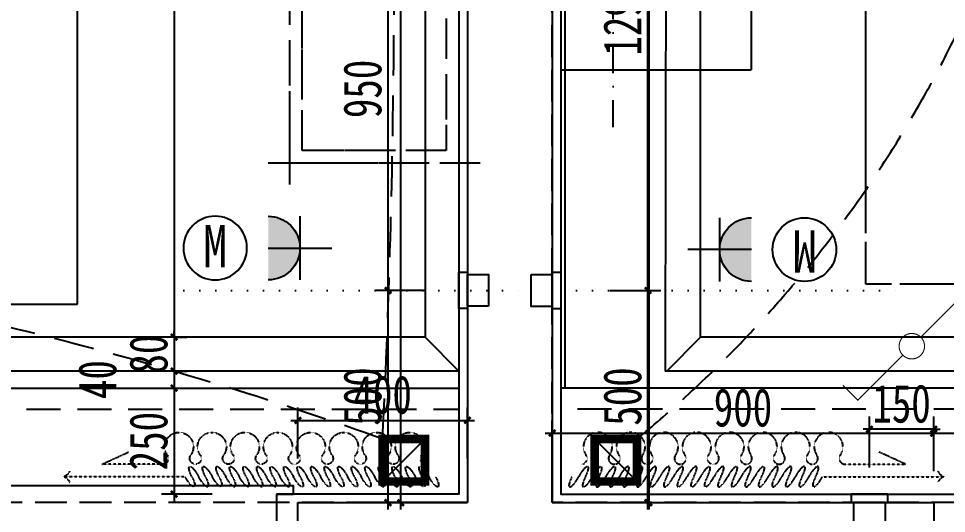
# Model space of a CAD drawing. Header units: millimetres. Extents: x -297 to 39764, y -29258 to 20315.
# Drawn here: x 9603 to 11792, y -26468 to -25301 of the extents above; entities that cross this region are included whole.
import ezdxf
from ezdxf.enums import TextEntityAlignment as Align

# ---------------------------------------------------------------- set-up
doc = ezdxf.new("R2010")
doc.units = ezdxf.units.MM
for name, pattern in [('_DASH', [0.6, 0.4, -0.2]), ('DASH', [0.35, 0.25, -0.1]), ('DASHDOT2', [12.7, 6.35, -3.175, 0, -3.175]), ('DOT2', [0.125, 0, -0.125]), ('HIDDEN', [9.525, 6.35, -3.175])]:
    doc.linetypes.add(name, pattern=pattern)
doc.layers.get('Defpoints').update_dxf_attribs({"color": 250})
for name, color, linetype in [('.-P平面尺寸', 30, 'DASH'), ('.-P建筑梁位', 4, 'Continuous'), ('.P-墙体尺寸标注', 252, 'Continuous'), ('.P-家具虚线层', 250, 'Continuous'), ('.p-灯具连线', 6, 'Continuous'), ('.P-窗帘', 250, 'Continuous'), ('.P-装饰轮廓', 180, 'Continuous'), ('.PC-天花尺寸标注', 252, 'Continuous'), ('.PC-天花灯具', 203, 'Continuous'), ('.PC-天花造型', 163, 'Continuous'), ('.PC-灯具尺寸标注', 252, 'Continuous'), ('.PC-综合天花虚线层', 14, 'DASHDOT2'), ('.PF-活动家具', 141, 'Continuous'), ('.PF-窗台面', 43, 'Continuous'), ('.ZD-开关', 43, 'Continuous'), ('.ZD-弱电插座', 122, 'Continuous'), ('.ZD-强电开关', 183, 'Continuous'), ('.ZD-强电插座', 43, 'Continuous'), ('.ZD-插座虚线层', 214, 'DASH'), ('.ZD-点位引线', 1, 'Continuous'), ('.ZD-点位标注', 252, 'Continuous'), ('A-Wall', 2, 'Continuous'), ('C-窗帘', 252, 'Continuous'), ('Y-移动家具', 141, 'Continuous')]:
    doc.layers.add(name, color=color, linetype=linetype)
doc.styles.add('文字样式', font='', dxfattribs={"width": 0.75})
doc.styles.get('文字样式').set_extended_font_data('SimSun')
doc.dimstyles.new('西安1-40（内部尺寸）', dxfattribs={"dimscale": 30, "dimtxt": 3, "dimasz": 0.5, "dimexe": 1, "dimexo": 1, "dimgap": 0.5, "dimtad": 1, "dimdec": 0, "dimrnd": 5, "dimtxsty": '文字样式', "dimblk": 'ARCHTICK', "dimcen": 1, "dimdle": 0.55, "dimclrd": 252, "dimclre": 252, "dimclrt": 30, "dimadec": 0, "dimazin": 0, "dimtfac": 1, "dimtdec": 0, "dimtix": 1, "dimtmove": 2, "dimatfit": 3, "dimfxl": 5, "dimfxlon": 1, "dimarcsym": 0})

# ---------------------------------------------------------------- blocks, each defined once
blk = doc.blocks.new('*U42')
at = {"layer": 'Y-移动家具', "color": 250, "linetype": 'DASH', "ltscale": 0.5, "elevation": 0}
blk.add_lwpolyline([(495.3, -875.1), (167.7, -875.1), (167.7, -2760), (2632.2, -2760), (2632.2, -875.1), (2304.7, -875.1)], dxfattribs=at)
blk = doc.blocks.new('A$Cd208089c')
at = {"layer": '.PF-活动家具', "linetype": 'HIDDEN', "ltscale": 15}
for p, q in [((50, 1900), (50, 0)), ((450, 1900), (450, 0)), ((500, 1850), (0, 1850)), ((500, 50), (0, 50))]:
    blk.add_line(p, q, dxfattribs=at)
at = {"layer": '.PF-活动家具', "color": 251, "linetype": 'HIDDEN', "ltscale": 15}
blk.add_lwpolyline([(80, 80), (80, 1820), (420, 1820), (420, 80)], close=True, dxfattribs=at)
blk = doc.blocks.new('*U39')
at = {"layer": 'Y-移动家具', "linetype": 'DASH', "ltscale": 0.5}
for p, q in [((134605.5, 126290.9), (132805.5, 126290.9)), ((132805.5, 126290.9), (132805.5, 125840.9)), ((134605.5, 125840.9), (134605.5, 126290.9)), ((133678.7, 126135.8), (133274.4, 126135.8)), ((133274.4, 126135.8), (133274.4, 126115.9)), ((133732.3, 126135.8), (134126.6, 126135.8)), ((134126.6, 126135.8), (134126.6, 126115.9)), ((133155.5, 126054.6), (133155.5, 126104)), ((134195.2, 126115.9), (133215.8, 126115.9)), ((134255.5, 126104), (134255.5, 126054.6)), ((134255.5, 126054.6), (133155.5, 126054.6)), ((132805.5, 125840.9), (134605.5, 125840.9))]:
    blk.add_line(p, q, dxfattribs=at)
at = {"layer": 'Y-移动家具', "color": 250, "linetype": 'DASH', "ltscale": 0.5}
blk.add_line((133155.5, 126104), (134255.5, 126104), dxfattribs=at)
at = {"layer": 'Y-移动家具', "linetype": 'DASH', "ltscale": 0.5}
blk.add_lwpolyline([(133678.7, 126115.9), (133678.7, 126181.3), (133732.3, 126181.3), (133732.3, 126115.9)], close=True, dxfattribs=at)
for points in [[(133155.5, 126104), (133215.8, 126115.9)], [(134255.5, 126104), (134195.2, 126115.9)]]:
    blk.add_lwpolyline(points, dxfattribs=at)
for start, end in [(8.9004, 171.0996), (208.4528, 331.5472)]:
    blk.add_arc((133705.5, 126115.9), 128.6, start, end, dxfattribs=at)
blk = doc.blocks.new('cl')
at = {"layer": 'C-窗帘', "color": 251, "linetype": 'DASH', "ltscale": 0.3}
blk.add_line((568.7, 29.4), (854.1, 29.4), dxfattribs=at)
at = {"layer": 'C-窗帘', "linetype": 'DASH', "ltscale": 0.3}
for p, q in [((622.1, 0), (765.2, 0)), ((765.2, 0), (702.2, -28.7))]:
    blk.add_line(p, q, dxfattribs=at)
at = {"layer": 'C-窗帘', "color": 251, "linetype": 'DASH', "ltscale": 0.3, "extrusion": (0, 0, -1)}
for centre, major_axis, ratio, start_param, end_param in [((-14.2, 29.4), (-13.7, 23.8), 0.254545, -1.424879, 1.716714), ((17.8, 29.4), (-13.7, 23.8), 0.254545, -1.424879, 1.716714), ((49.7, 29.4), (-13.7, 23.8), 0.254545, -1.424879, 1.716714), ((81.6, 29.4), (-13.7, 23.8), 0.254545, -1.424879, 1.716714), ((113.6, 29.4), (-13.7, 23.8), 0.254545, -1.424879, 1.716714), ((145.5, 29.4), (-13.7, 23.8), 0.254545, -1.424879, 1.716714), ((177.4, 29.4), (-13.7, 23.8), 0.254545, -1.424879, 1.716714), ((209.4, 29.4), (-13.7, 23.8), 0.254545, -1.424879, 1.716714), ((241.3, 29.4), (-13.7, 23.8), 0.254545, -1.424879, 1.716714), ((273.3, 29.4), (-13.7, 23.8), 0.254545, -1.424879, 1.716714), ((305.2, 29.4), (-13.7, 23.8), 0.254545, -1.424879, 1.716714), ((337.1, 29.4), (-13.7, 23.8), 0.254545, -1.424879, 1.716714), ((369.1, 29.4), (-13.7, 23.8), 0.254545, -1.424879, 1.716714), ((401, 29.4), (-13.7, 23.8), 0.254545, -1.424879, 1.716714), ((432.9, 29.4), (-13.7, 23.8), 0.254545, -1.424879, 1.716714), ((464.9, 29.4), (-13.7, 23.8), 0.254545, -1.424879, 1.716714), ((496.8, 29.4), (-13.7, 23.8), 0.254545, -1.424879, 1.716714), ((528.8, 29.4), (-13.7, 23.8), 0.254545, -1.424879, 1.716714), ((560.7, 29.4), (-13.7, 23.8), 0.254545, -1.424879, 1.716714), ((1.8, 29.4), (-13.7, 23.8), 0.254545, 1.716714, 4.858306), ((33.7, 29.4), (-13.7, 23.8), 0.254545, 1.716714, 4.858306), ((65.7, 29.4), (-13.7, 23.8), 0.254545, 1.716714, 4.858306), ((97.6, 29.4), (-13.7, 23.8), 0.254545, 1.716714, 4.858306), ((129.5, 29.4), (-13.7, 23.8), 0.254545, 1.716714, 4.858306), ((161.5, 29.4), (-13.7, 23.8), 0.254545, 1.716714, 4.858306), ((193.4, 29.4), (-13.7, 23.8), 0.254545, 1.716714, 4.858306), ((225.4, 29.4), (-13.7, 23.8), 0.254545, 1.716714, 4.858306), ((257.3, 29.4), (-13.7, 23.8), 0.254545, 1.716714, 4.858306), ((289.2, 29.4), (-13.7, 23.8), 0.254545, 1.716714, 4.858306), ((321.2, 29.4), (-13.7, 23.8), 0.254545, 1.716714, 4.858306), ((353.1, 29.4), (-13.7, 23.8), 0.254545, 1.716714, 4.858306), ((385, 29.4), (-13.7, 23.8), 0.254545, 1.716714, 4.858306), ((417, 29.4), (-13.7, 23.8), 0.254545, 1.716714, 4.858306), ((448.9, 29.4), (-13.7, 23.8), 0.254545, 1.716714, 4.858306), ((480.8, 29.4), (-13.7, 23.8), 0.254545, 1.716714, 4.858306), ((512.8, 29.4), (-13.7, 23.8), 0.254545, 1.716714, 4.858306), ((544.7, 29.4), (-13.7, 23.8), 0.254545, 1.716714, 4.858306), ((867.7, 56.1), (21.2, 21.2), 1, 2.826963, 3.458933), ((867.7, 2.6), (21.2, 21.2), 1, 4.395049, 5.027018)]:
    blk.add_ellipse(centre, major_axis=major_axis, ratio=ratio, start_param=start_param, end_param=end_param, dxfattribs=at)
at = {"layer": 'C-窗帘', "linetype": 'DASH', "ltscale": 0.3, "extrusion": (0, 0, -1)}
for centre, major_axis, start_param, end_param in [((0, -13.6), (-9.64, 9.64), 0.785455, 2.971795), ((77.8, -13.6), (-9.64, 9.64), 4.8823, 9.25498), ((155.5, -13.6), (9.64, 9.64), 3.311504, 7.684184), ((233.3, -13.6), (9.64, 9.64), 3.311504, 7.684184), ((388.8, -13.7), (-9.64, 9.64), 4.8823, 9.25498), ((466.6, -13.7), (9.64, 9.64), 3.311504, 7.684184), ((544.3, -13.7), (-9.64, 9.64), 4.8823, 9.25498), ((38.9, -41.1), (-24, 24), 3.927048, 6.113388), ((38.9, -41.1), (24, 24), 0.169911, 2.356251), ((116.6, -41.1), (24, 24), 2.356251, 4.542591), ((116.6, -41.1), (-24, 24), 1.740708, 3.927048), ((194.4, -41.1), (24, 24), 2.356251, 4.542591), ((194.4, -41.1), (-24, 24), 1.740708, 3.927048), ((272.2, -41.1), (-24, 24), 3.927048, 6.113388), ((272.2, -41.1), (-24, 24), 1.740708, 3.927048), ((311, -13.7), (-9.64, 9.64), 4.8823, 7.06864), ((311, -13.7), (-9.64, 9.64), 0.785455, 2.971795), ((349.9, -41.1), (24, 24), 2.356251, 4.542591), ((349.9, -41.1), (-24, 24), 1.740708, 3.927048), ((427.7, -41.2), (24, 24), 2.356251, 4.542591), ((427.7, -41.2), (24, 24), 0.169911, 2.356251), ((505.4, -41.2), (-24, 24), 3.927048, 6.113388), ((505.4, -41.2), (24, 24), 0.169911, 2.356251), ((583.2, -41.2), (-24, 24), 3.927048, 6.113388), ((583.2, -41.2), (-24, 24), 1.740708, 3.927048), ((622.1, -13.7), (-9.64, 9.64), 4.8823, 7.06864)]:
    blk.add_ellipse(centre, major_axis=major_axis, ratio=1, start_param=start_param, end_param=end_param, dxfattribs=at)
blk = doc.blocks.new('_ArchTick')
at = {"color": 0, "linetype": 'ByBlock', "const_width": 0.4}
blk.add_lwpolyline([(-0.5, -0.5), (0.5, 0.5)], dxfattribs=at)
blk = doc.blocks.new('*D192')
at = {"layer": '.-P平面尺寸', "color": 252, "linetype": 'ByBlock', "lineweight": -2, "transparency": 16777216}
for p, q in [((11957.2, -26438.6), (11957.2, -24505.6)), ((11807.2, -24522.1), (11987.2, -24522.1)), ((11807.2, -26422.1), (11987.2, -26422.1))]:
    blk.add_line(p, q, dxfattribs=at)
at = {"layer": 'Defpoints', "color": 0, "linetype": 'ByBlock', "transparency": 16777216}
for p in [(10959.4, -24522.1), (11957.2, -24522.1), (10881.9, -26422.1)]:
    blk.add_point(p, dxfattribs=at)
at = {"layer": '.-P平面尺寸', "color": 252, "linetype": 'ByBlock', "lineweight": -2, "transparency": 16777216, "xscale": 15, "yscale": 15, "zscale": 15}
for p, rotation in [((11957.2, -24522.1), 90), ((11957.2, -26422.1), 270)]:
    blk.add_blockref('_ArchTick', p, dxfattribs=dict(at, rotation=rotation))
at = {"layer": '.-P平面尺寸', "color": 30, "linetype": 'ByBlock', "transparency": 16777216, "insert": (11897.2, -25472.1), "char_height": 90, "attachment_point": 5, "rotation": 90, "style": '文字样式'}
blk.add_mtext('1900', dxfattribs=at)
blk = doc.blocks.new('ttrutuuyyy')
at = {"layer": '.P-家具虚线层', "color": 250, "linetype": '_DASH', "ltscale": 200}
for p, q in [((31601.6, -25927.1), (31601.6, -23077.1)), ((30881.9, -23622.1), (30881.9, -25422.1)), ((31331.9, -25422.1), (31331.9, -23622.1)), ((30241.9, -23792.1, 0), (30241.9, -25692.1, 0)), ((30641.9, -23792.1, 0), (30641.9, -25692.1, 0)), ((30881.9, -25422.1), (31331.9, -25422.1)), ((30691.9, -25642.1, 0), (30191.9, -25642.1, 0)), ((32361.9, -25927.1), (31601.6, -25927.1))]:
    blk.add_line(p, q, dxfattribs=at)
at = {"layer": '.P-家具虚线层', "color": 250, "linetype": '_DASH', "ltscale": 200, "elevation": 0}
blk.add_lwpolyline([(27857, -25646.8), (27857, -25974.3), (29741.9, -25974.3), (29741.9, -23509.8), (27857, -23509.8), (27857, -23837.3)], dxfattribs=at)
blk.add_lwpolyline([(30271.9, -25612.1), (30271.9, -23872.1), (30611.9, -23872.1), (30611.9, -25612.1)], close=True, dxfattribs=at)
blk = doc.blocks.new('A$Cd2e37dc6')
at = {"layer": '.-P建筑梁位', "color": 4, "linetype": 'DASH', "ltscale": 300}
blk.add_line((8800, 3078.4), (4800, 3078.4), dxfattribs=at)
blk.add_lwpolyline([(8700, 7978.4), (9700, 7978.4), (9700, 3078.4), (3900, 3078.4), (3900, 7878.4), (3900, 10878.4), (8700, 10878.4), (8700, 7978.4)], dxfattribs=at)
blk.add_lwpolyline([(0, 8178.4), (3700, 8178.4), (3700, 3078.4), (0, 3078.4)], close=True, dxfattribs=at)
blk = doc.blocks.new('*D712')
at = {"layer": '.P-墙体尺寸标注', "color": 252, "linetype": 'ByBlock', "lineweight": -2, "transparency": 16777216}
for p, q in [((11090.1, -22325.6), (11090.1, -26458.6)), ((11000.1, -22342.1), (11120.1, -22342.1)), ((11000.1, -26442.1), (11120.1, -26442.1))]:
    blk.add_line(p, q, dxfattribs=at)
at = {"layer": 'Defpoints', "color": 0, "linetype": 'ByBlock', "transparency": 16777216}
for p in [(10861.9, -22342.1), (10861.9, -26442.1), (11090.1, -26442.1)]:
    blk.add_point(p, dxfattribs=at)
at = {"layer": '.P-墙体尺寸标注', "color": 252, "linetype": 'ByBlock', "lineweight": -2, "transparency": 16777216, "xscale": 15, "yscale": 15, "zscale": 15}
for p, rotation in [((11090.1, -22342.1), 90), ((11090.1, -26442.1), 270)]:
    blk.add_blockref('_ArchTick', p, dxfattribs=dict(at, rotation=rotation))
at = {"layer": '.P-墙体尺寸标注', "color": 30, "linetype": 'ByBlock', "transparency": 16777216, "insert": (11030.1, -24392.1), "char_height": 90, "attachment_point": 5, "rotation": 90, "style": '文字样式'}
blk.add_mtext('4100', dxfattribs=at)
blk = doc.blocks.new('*D713')
at = {"layer": '.P-墙体尺寸标注', "color": 252, "linetype": 'ByBlock', "lineweight": -2, "transparency": 16777216}
for p, q in [((10861.9, -26368.3), (10861.9, -26248.3)), ((11761.9, -26368.3), (11761.9, -26248.3)), ((10845.4, -26278.3), (11778.4, -26278.3))]:
    blk.add_line(p, q, dxfattribs=at)
at = {"layer": 'Defpoints', "color": 0, "linetype": 'ByBlock', "transparency": 16777216}
for p in [(11761.9, -26278.3), (10861.9, -26442.1), (11761.9, -26442.1)]:
    blk.add_point(p, dxfattribs=at)
at = {"layer": '.P-墙体尺寸标注', "color": 252, "linetype": 'ByBlock', "lineweight": -2, "transparency": 16777216, "xscale": 15, "yscale": 15, "zscale": 15, "rotation": 180}
blk.add_blockref('_ArchTick', (10861.9, -26278.3), dxfattribs=at)
at = {"layer": '.P-墙体尺寸标注', "color": 252, "linetype": 'ByBlock', "lineweight": -2, "transparency": 16777216, "xscale": 15, "yscale": 15, "zscale": 15}
blk.add_blockref('_ArchTick', (11761.9, -26278.3), dxfattribs=at)
at = {"layer": '.P-墙体尺寸标注', "color": 30, "linetype": 'ByBlock', "transparency": 16777216, "insert": (11311.9, -26218.3), "char_height": 90, "attachment_point": 5, "style": '文字样式'}
blk.add_mtext('900', dxfattribs=at)
blk = doc.blocks.new('*D714')
at = {"layer": '.P-墙体尺寸标注', "color": 252, "linetype": 'ByBlock', "lineweight": -2, "transparency": 16777216}
for p, q in [((11761.9, -26368.3), (11761.9, -26248.3)), ((15761.9, -26368.3), (15761.9, -26248.3)), ((11745.4, -26278.3), (15778.4, -26278.3))]:
    blk.add_line(p, q, dxfattribs=at)
at = {"layer": 'Defpoints', "color": 0, "linetype": 'ByBlock', "transparency": 16777216}
for p in [(15761.9, -26278.3), (11761.9, -26442.1), (15761.9, -26442.1)]:
    blk.add_point(p, dxfattribs=at)
at = {"layer": '.P-墙体尺寸标注', "color": 252, "linetype": 'ByBlock', "lineweight": -2, "transparency": 16777216, "xscale": 15, "yscale": 15, "zscale": 15, "rotation": 180}
blk.add_blockref('_ArchTick', (11761.9, -26278.3), dxfattribs=at)
at = {"layer": '.P-墙体尺寸标注', "color": 252, "linetype": 'ByBlock', "lineweight": -2, "transparency": 16777216, "xscale": 15, "yscale": 15, "zscale": 15}
blk.add_blockref('_ArchTick', (15761.9, -26278.3), dxfattribs=at)
at = {"layer": '.P-墙体尺寸标注', "color": 30, "linetype": 'ByBlock', "transparency": 16777216, "insert": (13761.9, -26218.3), "char_height": 90, "attachment_point": 5, "style": '文字样式'}
blk.add_mtext('4000', dxfattribs=at)
blk = doc.blocks.new('*D736')
at = {"layer": '.P-墙体尺寸标注', "color": 252, "linetype": 'ByBlock', "lineweight": -2, "transparency": 16777216}
for p, q in [((7861.9, 103.9), (7861.9, 223.9)), ((10261.9, 103.9), (10261.9, 223.9)), ((7845.4, 193.9), (10278.4, 193.9))]:
    blk.add_line(p, q, dxfattribs=at)
at = {"layer": 'Defpoints', "color": 0, "linetype": 'ByBlock', "transparency": 16777216}
for p in [(10261.9, 193.9), (7861.9, 0), (10261.9, -26442.1)]:
    blk.add_point(p, dxfattribs=at)
at = {"layer": '.P-墙体尺寸标注', "color": 252, "linetype": 'ByBlock', "lineweight": -2, "transparency": 16777216, "xscale": 15, "yscale": 15, "zscale": 15, "rotation": 180}
blk.add_blockref('_ArchTick', (7861.9, 193.9), dxfattribs=at)
at = {"layer": '.P-墙体尺寸标注', "color": 252, "linetype": 'ByBlock', "lineweight": -2, "transparency": 16777216, "xscale": 15, "yscale": 15, "zscale": 15}
blk.add_blockref('_ArchTick', (10261.9, 193.9), dxfattribs=at)
at = {"layer": '.P-墙体尺寸标注', "color": 30, "linetype": 'ByBlock', "transparency": 16777216, "insert": (9061.9, 253.9), "char_height": 90, "attachment_point": 5, "style": '文字样式'}
blk.add_mtext('2400', dxfattribs=at)
blk = doc.blocks.new('*D737')
at = {"layer": '.P-墙体尺寸标注', "color": 252, "linetype": 'ByBlock', "lineweight": -2, "transparency": 16777216}
for p, q in [((10261.9, -26338.2), (10261.9, -26218.2)), ((10661.9, -26338.2), (10661.9, -26218.2)), ((10245.4, -26248.2), (10678.4, -26248.2))]:
    blk.add_line(p, q, dxfattribs=at)
at = {"layer": 'Defpoints', "color": 0, "linetype": 'ByBlock', "transparency": 16777216}
for p in [(10661.9, -26248.2), (10261.9, -26442.1), (10661.9, -26442.1)]:
    blk.add_point(p, dxfattribs=at)
at = {"layer": '.P-墙体尺寸标注', "color": 252, "linetype": 'ByBlock', "lineweight": -2, "transparency": 16777216, "xscale": 15, "yscale": 15, "zscale": 15, "rotation": 180}
blk.add_blockref('_ArchTick', (10261.9, -26248.2), dxfattribs=at)
at = {"layer": '.P-墙体尺寸标注', "color": 252, "linetype": 'ByBlock', "lineweight": -2, "transparency": 16777216, "xscale": 15, "yscale": 15, "zscale": 15}
blk.add_blockref('_ArchTick', (10661.9, -26248.2), dxfattribs=at)
at = {"layer": '.P-墙体尺寸标注', "color": 30, "linetype": 'ByBlock', "transparency": 16777216, "insert": (10461.9, -26188.2), "char_height": 90, "attachment_point": 5, "style": '文字样式'}
blk.add_mtext('400', dxfattribs=at)
blk = doc.blocks.new('*D738')
at = {"layer": '.P-墙体尺寸标注', "color": 252, "linetype": 'ByBlock', "lineweight": -2, "transparency": 16777216}
for p, q in [((10504.6, -26458.6), (10504.6, -22325.6)), ((10594.6, -22342.1), (10474.6, -22342.1)), ((10594.6, -26442.1), (10474.6, -26442.1))]:
    blk.add_line(p, q, dxfattribs=at)
at = {"layer": 'Defpoints', "color": 0, "linetype": 'ByBlock', "transparency": 16777216}
for p in [(10504.6, -22342.1), (10661.9, -22342.1), (10661.9, -26442.1)]:
    blk.add_point(p, dxfattribs=at)
at = {"layer": '.P-墙体尺寸标注', "color": 252, "linetype": 'ByBlock', "lineweight": -2, "transparency": 16777216, "xscale": 15, "yscale": 15, "zscale": 15}
for p, rotation in [((10504.6, -22342.1), 90), ((10504.6, -26442.1), 270)]:
    blk.add_blockref('_ArchTick', p, dxfattribs=dict(at, rotation=rotation))
at = {"layer": '.P-墙体尺寸标注', "color": 30, "linetype": 'ByBlock', "transparency": 16777216, "insert": (10444.6, -24392.1), "char_height": 90, "attachment_point": 5, "rotation": 90, "style": '文字样式'}
blk.add_mtext('4100', dxfattribs=at)
blk = doc.blocks.new('*D798')
at = {"layer": '.PC-天花尺寸标注', "color": 252, "linetype": 'ByBlock', "lineweight": -2, "transparency": 16777216}
for p, q in [((10881.9, -23797.2), (10881.9, -23677.2)), ((10891.9, -23797.2), (10891.9, -23677.2)), ((10881.9, -23707.2), (10866.9, -23707.2)), ((10881.9, -23707.2), (10891.9, -23707.2)), ((10891.9, -23707.2), (10906.9, -23707.2))]:
    blk.add_line(p, q, dxfattribs=at)
at = {"layer": 'Defpoints', "color": 0, "linetype": 'ByBlock', "transparency": 16777216}
for p in [(10891.9, -23707.2), (10881.9, -26172.1), (10891.9, -26172.1)]:
    blk.add_point(p, dxfattribs=at)
at = {"layer": '.PC-天花尺寸标注', "color": 252, "linetype": 'ByBlock', "lineweight": -2, "transparency": 16777216, "xscale": 15, "yscale": 15, "zscale": 15}
blk.add_blockref('_ArchTick', (10881.9, -23707.2), dxfattribs=at)
at = {"layer": '.PC-天花尺寸标注', "color": 252, "linetype": 'ByBlock', "lineweight": -2, "transparency": 16777216, "xscale": 15, "yscale": 15, "zscale": 15, "rotation": 180}
blk.add_blockref('_ArchTick', (10891.9, -23707.2), dxfattribs=at)
at = {"layer": '.PC-天花尺寸标注', "color": 30, "linetype": 'ByBlock', "transparency": 16777216, "insert": (10886.9, -23647.2), "char_height": 90, "attachment_point": 5, "style": '文字样式'}
blk.add_mtext('10', dxfattribs=at)
blk = doc.blocks.new('*D799')
at = {"layer": '.PC-天花尺寸标注', "color": 252, "linetype": 'ByBlock', "lineweight": -2, "transparency": 16777216}
for p, q in [((10891.9, -23797.2), (10891.9, -23677.2)), ((10875.4, -23707.2), (11149.4, -23707.2)), ((11132.9, -23707.2), (11132.9, -23737.2))]:
    blk.add_line(p, q, dxfattribs=at)
at = {"layer": 'Defpoints', "color": 0, "linetype": 'ByBlock', "transparency": 16777216}
for p in [(11132.9, -23706.2), (11132.9, -23707.2), (10891.9, -26172.1)]:
    blk.add_point(p, dxfattribs=at)
at = {"layer": '.PC-天花尺寸标注', "color": 252, "linetype": 'ByBlock', "lineweight": -2, "transparency": 16777216, "xscale": 15, "yscale": 15, "zscale": 15, "rotation": 180}
blk.add_blockref('_ArchTick', (10891.9, -23707.2), dxfattribs=at)
at = {"layer": '.PC-天花尺寸标注', "color": 252, "linetype": 'ByBlock', "lineweight": -2, "transparency": 16777216, "xscale": 15, "yscale": 15, "zscale": 15}
blk.add_blockref('_ArchTick', (11132.9, -23707.2), dxfattribs=at)
at = {"layer": '.PC-天花尺寸标注', "color": 30, "linetype": 'ByBlock', "transparency": 16777216, "insert": (11012.4, -23647.2), "char_height": 90, "attachment_point": 5, "style": '文字样式'}
blk.add_mtext('240', dxfattribs=at)
blk = doc.blocks.new('*D818')
at = {"layer": '.PC-天花尺寸标注', "color": 252, "linetype": 'ByBlock', "lineweight": -2, "transparency": 16777216}
for p, q in [((9969.9, -23125.6), (9969.9, -26068.6)), ((9969.9, -23142.1), (9999.9, -23142.1)), ((9969.9, -26052.1), (9999.9, -26052.1))]:
    blk.add_line(p, q, dxfattribs=at)
at = {"layer": 'Defpoints', "color": 0, "linetype": 'ByBlock', "transparency": 16777216}
for p in [(9969.9, -23142.1), (9969.9, -26052.1), (9969.9, -26052.1)]:
    blk.add_point(p, dxfattribs=at)
at = {"layer": '.PC-天花尺寸标注', "color": 252, "linetype": 'ByBlock', "lineweight": -2, "transparency": 16777216, "xscale": 15, "yscale": 15, "zscale": 15}
for p, rotation in [((9969.9, -23142.1), 90), ((9969.9, -26052.1), 270)]:
    blk.add_blockref('_ArchTick', p, dxfattribs=dict(at, rotation=rotation))
at = {"layer": '.PC-天花尺寸标注', "color": 30, "linetype": 'ByBlock', "transparency": 16777216, "insert": (9909.9, -24597.1), "char_height": 90, "attachment_point": 5, "rotation": 90, "style": '文字样式'}
blk.add_mtext('2910', dxfattribs=at)
blk = doc.blocks.new('*D819')
at = {"layer": '.PC-天花尺寸标注', "color": 252, "linetype": 'ByBlock', "lineweight": -2, "transparency": 16777216}
for p, q in [((9969.9, -26052.1), (9969.9, -26037.1)), ((9969.9, -26052.1), (9999.9, -26052.1)), ((9969.9, -26052.1), (9969.9, -26132.1)), ((9969.9, -26132.1), (9999.9, -26132.1)), ((9969.9, -26132.1), (9969.9, -26147.1))]:
    blk.add_line(p, q, dxfattribs=at)
at = {"layer": 'Defpoints', "color": 0, "linetype": 'ByBlock', "transparency": 16777216}
for p in [(9969.9, -26052.1), (9969.9, -26132.1), (9969.9, -26132.1)]:
    blk.add_point(p, dxfattribs=at)
at = {"layer": '.PC-天花尺寸标注', "color": 252, "linetype": 'ByBlock', "lineweight": -2, "transparency": 16777216, "xscale": 15, "yscale": 15, "zscale": 15}
for p, rotation in [((9969.9, -26052.1), 270), ((9969.9, -26132.1), 90)]:
    blk.add_blockref('_ArchTick', p, dxfattribs=dict(at, rotation=rotation))
at = {"layer": '.PC-天花尺寸标注', "color": 30, "linetype": 'ByBlock', "transparency": 16777216, "insert": (9909.9, -26092.1), "char_height": 90, "attachment_point": 5, "rotation": 90, "style": '文字样式'}
blk.add_mtext('80', dxfattribs=at)
blk = doc.blocks.new('*D820')
at = {"layer": '.PC-天花尺寸标注', "color": 252, "linetype": 'ByBlock', "lineweight": -2, "transparency": 16777216}
for p, q in [((9969.9, -26115.6), (9969.9, -26188.6)), ((9969.9, -26132.1), (9999.9, -26132.1)), ((9969.9, -26172.1), (9999.9, -26172.1))]:
    blk.add_line(p, q, dxfattribs=at)
at = {"layer": 'Defpoints', "color": 0, "linetype": 'ByBlock', "transparency": 16777216}
for p in [(9969.9, -26132.1), (9969.9, -26172.1), (9969.9, -26172.1)]:
    blk.add_point(p, dxfattribs=at)
at = {"layer": '.PC-天花尺寸标注', "color": 252, "linetype": 'ByBlock', "lineweight": -2, "transparency": 16777216, "xscale": 15, "yscale": 15, "zscale": 15}
for p, rotation in [((9969.9, -26132.1), 90), ((9969.9, -26172.1), 270)]:
    blk.add_blockref('_ArchTick', p, dxfattribs=dict(at, rotation=rotation))
at = {"layer": '.PC-天花尺寸标注', "color": 30, "linetype": 'ByBlock', "transparency": 16777216, "insert": (9789.3, -26152.1), "char_height": 90, "attachment_point": 5, "rotation": 90, "style": '文字样式'}
blk.add_mtext('40', dxfattribs=at)
blk = doc.blocks.new('*D821')
at = {"layer": '.PC-天花尺寸标注', "color": 252, "linetype": 'ByBlock', "lineweight": -2, "transparency": 16777216}
for p, q in [((9969.9, -26155.6), (9969.9, -26438.6)), ((9969.9, -26172.1), (9999.9, -26172.1)), ((10059.9, -26422.1), (9939.9, -26422.1))]:
    blk.add_line(p, q, dxfattribs=at)
at = {"layer": 'Defpoints', "color": 0, "linetype": 'ByBlock', "transparency": 16777216}
for p in [(9969.9, -26172.1), (9969.9, -26422.1), (10563, -26422.1)]:
    blk.add_point(p, dxfattribs=at)
at = {"layer": '.PC-天花尺寸标注', "color": 252, "linetype": 'ByBlock', "lineweight": -2, "transparency": 16777216, "xscale": 15, "yscale": 15, "zscale": 15}
for p, rotation in [((9969.9, -26172.1), 90), ((9969.9, -26422.1), 270)]:
    blk.add_blockref('_ArchTick', p, dxfattribs=dict(at, rotation=rotation))
at = {"layer": '.PC-天花尺寸标注', "color": 30, "linetype": 'ByBlock', "transparency": 16777216, "insert": (9909.9, -26297.1), "char_height": 90, "attachment_point": 5, "rotation": 90, "style": '文字样式'}
blk.add_mtext('250', dxfattribs=at)
blk = doc.blocks.new('*D874')
at = {"layer": '.PC-灯具尺寸标注', "color": 252, "linetype": 'ByBlock', "lineweight": -2, "transparency": 16777216}
for p, q in [((13303, -24485.6), (13303, -26458.6)), ((13213, -24502.1), (13333, -24502.1)), ((13213, -26442.1), (13333, -26442.1))]:
    blk.add_line(p, q, dxfattribs=at)
at = {"layer": 'Defpoints', "color": 0, "linetype": 'ByBlock', "transparency": 16777216}
for p in [(12711.9, -24502.1), (11761.9, -26442.1), (13303, -26442.1)]:
    blk.add_point(p, dxfattribs=at)
at = {"layer": '.PC-灯具尺寸标注', "color": 252, "linetype": 'ByBlock', "lineweight": -2, "transparency": 16777216, "xscale": 15, "yscale": 15, "zscale": 15}
for p, rotation in [((13303, -24502.1), 90), ((13303, -26442.1), 270)]:
    blk.add_blockref('_ArchTick', p, dxfattribs=dict(at, rotation=rotation))
at = {"layer": '.PC-灯具尺寸标注', "color": 30, "linetype": 'ByBlock', "transparency": 16777216, "insert": (13243, -25472.1), "char_height": 90, "attachment_point": 5, "rotation": 90, "style": '文字样式'}
blk.add_mtext('1940', dxfattribs=at)
blk = doc.blocks.new('插座（多个）')
at = {"layer": '.ZD-强电插座'}
h = blk.add_hatch(color=256, dxfattribs=at)
h.paths.add_polyline_path([(0, -600), (300, -600, 0.414214), (0, -300)])
h.paths.add_polyline_path([(-300, -600), (0, -600), (0, -300, 0.414214)])
for p, q in [((0, -600), (0, 0)), ((300, -300), (-300, -300))]:
    blk.add_line(p, q, dxfattribs=at)
blk.add_arc((0, -600), 300, 0, 180, dxfattribs=at)
at = {"layer": '.ZD-强电插座', "style": '文字样式', "width": 0.85}
blk.add_attdef('212', (81.7, 0), '', height=200, dxfattribs=at)
blk = doc.blocks.new('幕帘式红外探测器')
blk.add_circle((245003.034, 64349.067), 1.5)
at = {"style": '文字样式', "width": 0.85}
blk.add_attdef('M', text='', height=2, dxfattribs=at).set_placement((245003.142, 64349.06), align=Align.MIDDLE_CENTER)
blk = doc.blocks.new('接线盒01')
at = {"layer": '.ZD-开关', "color": 6, "linetype": 'ByBlock', "ltscale": 0.1}
for points in [[(0, -37.5), (50, -37.5), (50, 37.5), (0, 37.5)], [(50, 43), (50, -43), (70, -43), (70, 43)]]:
    blk.add_lwpolyline(points, close=True, dxfattribs=at)
blk = doc.blocks.new('2312')
at = {"layer": '.ZD-强电开关', "color": 6, "linetype": 'ByBlock', "ltscale": 0.1}
for points in [[(-50, 43), (-50, -43), (-70, -43), (-70, 43)], [(0, -37.5), (-50, -37.5), (-50, 37.5), (0, 37.5)]]:
    blk.add_lwpolyline(points, close=True, dxfattribs=at)
blk = doc.blocks.new('DHXBHXA$C4F97044B')
at = {"const_width": 2.5}
for points in [[(21.2, -21.2, -1), (-21.2, 21.2), (-127.3, 127.3), (-91.9, 162.6)], [(-21.2, 21.2, -1), (21.2, -21.2), (127.3, -127.3), (91.9, -162.6)]]:
    blk.add_lwpolyline(points, format="xyb", dxfattribs=at)
blk = doc.blocks.new('A$C58CB5888')
at = {"color": 2}
blk.add_line((110, 110), (10, 10), dxfattribs=at)
at = {"color": 2, "const_width": 20}
blk.add_lwpolyline([(10, 10), (110, 10), (110, 110), (10, 110)], close=True, dxfattribs=at)
blk = doc.blocks.new('*D990')
at = {"layer": '.ZD-点位标注', "color": 252, "linetype": 'ByBlock', "lineweight": -2, "transparency": 16777216}
for p, q in [((11610.2, -26359.2), (11610.2, -26239.2)), ((11761.9, -26359.2), (11761.9, -26239.2)), ((11610.2, -26269.2), (11595.2, -26269.2)), ((11761.9, -26269.2), (11610.2, -26269.2)), ((11761.9, -26269.2), (11776.9, -26269.2))]:
    blk.add_line(p, q, dxfattribs=at)
at = {"layer": 'Defpoints', "color": 0, "linetype": 'ByBlock', "transparency": 16777216}
for p in [(11610.2, -26269.2), (11610.2, -26442.1), (11761.9, -26442.1)]:
    blk.add_point(p, dxfattribs=at)
at = {"layer": '.ZD-点位标注', "color": 252, "linetype": 'ByBlock', "lineweight": -2, "transparency": 16777216, "xscale": 15, "yscale": 15, "zscale": 15}
blk.add_blockref('_ArchTick', (11610.2, -26269.2), dxfattribs=at)
at = {"layer": '.ZD-点位标注', "color": 252, "linetype": 'ByBlock', "lineweight": -2, "transparency": 16777216, "xscale": 15, "yscale": 15, "zscale": 15, "rotation": 180}
blk.add_blockref('_ArchTick', (11761.9, -26269.2), dxfattribs=at)
at = {"layer": '.ZD-点位标注', "color": 30, "linetype": 'ByBlock', "transparency": 16777216, "insert": (11686, -26209.2), "char_height": 90, "attachment_point": 5, "style": '文字样式'}
blk.add_mtext('150', dxfattribs=at)
blk = doc.blocks.new('*D991')
at = {"layer": '.ZD-点位标注', "color": 252, "linetype": 'ByBlock', "lineweight": -2, "transparency": 16777216}
for p, q in [((11087.8, -26458.6), (11087.8, -25925.6)), ((10997.8, -25942.1), (11117.8, -25942.1)), ((10997.8, -26442.1), (11117.8, -26442.1))]:
    blk.add_line(p, q, dxfattribs=at)
at = {"layer": 'Defpoints', "color": 0, "linetype": 'ByBlock', "transparency": 16777216}
for p in [(10861.9, -25942.1), (11087.8, -25942.1), (10861.9, -26442.1)]:
    blk.add_point(p, dxfattribs=at)
at = {"layer": '.ZD-点位标注', "color": 252, "linetype": 'ByBlock', "lineweight": -2, "transparency": 16777216, "xscale": 15, "yscale": 15, "zscale": 15}
for p, rotation in [((11087.8, -25942.1), 90), ((11087.8, -26442.1), 270)]:
    blk.add_blockref('_ArchTick', p, dxfattribs=dict(at, rotation=rotation))
at = {"layer": '.ZD-点位标注', "color": 30, "linetype": 'ByBlock', "transparency": 16777216, "insert": (11027.8, -26192.1), "char_height": 90, "attachment_point": 5, "rotation": 90, "style": '文字样式'}
blk.add_mtext('500', dxfattribs=at)
blk = doc.blocks.new('*D992')
at = {"layer": '.ZD-点位标注', "color": 252, "linetype": 'ByBlock', "lineweight": -2, "transparency": 16777216}
for p, q in [((11087.8, -25958.6), (11087.8, -24635.1)), ((10997.8, -24651.6), (11117.8, -24651.6)), ((10997.8, -25942.1), (11117.8, -25942.1))]:
    blk.add_line(p, q, dxfattribs=at)
at = {"layer": 'Defpoints', "color": 0, "linetype": 'ByBlock', "transparency": 16777216}
for p in [(10861.9, -24651.6), (11087.8, -24651.6), (10861.9, -25942.1)]:
    blk.add_point(p, dxfattribs=at)
at = {"layer": '.ZD-点位标注', "color": 252, "linetype": 'ByBlock', "lineweight": -2, "transparency": 16777216, "xscale": 15, "yscale": 15, "zscale": 15}
for p, rotation in [((11087.8, -24651.6), 90), ((11087.8, -25942.1), 270)]:
    blk.add_blockref('_ArchTick', p, dxfattribs=dict(at, rotation=rotation))
at = {"layer": '.ZD-点位标注', "color": 30, "linetype": 'ByBlock', "transparency": 16777216, "insert": (11027.8, -25296.8), "char_height": 90, "attachment_point": 5, "rotation": 90, "style": '文字样式'}
blk.add_mtext('1290', dxfattribs=at)
blk = doc.blocks.new('*D1000')
at = {"layer": '.ZD-点位标注', "color": 252, "linetype": 'ByBlock', "lineweight": -2, "transparency": 16777216}
for p, q in [((10474.6, -26458.6), (10474.6, -25925.6)), ((10564.6, -25942.1), (10444.6, -25942.1)), ((10564.6, -26442.1), (10444.6, -26442.1))]:
    blk.add_line(p, q, dxfattribs=at)
at = {"layer": 'Defpoints', "color": 0, "linetype": 'ByBlock', "transparency": 16777216}
for p in [(10474.6, -25942.1), (10661.9, -25942.1), (10661.9, -26442.1)]:
    blk.add_point(p, dxfattribs=at)
at = {"layer": '.ZD-点位标注', "color": 252, "linetype": 'ByBlock', "lineweight": -2, "transparency": 16777216, "xscale": 15, "yscale": 15, "zscale": 15}
for p, rotation in [((10474.6, -25942.1), 90), ((10474.6, -26442.1), 270)]:
    blk.add_blockref('_ArchTick', p, dxfattribs=dict(at, rotation=rotation))
at = {"layer": '.ZD-点位标注', "color": 30, "linetype": 'ByBlock', "transparency": 16777216, "insert": (10414.6, -26192.1), "char_height": 90, "attachment_point": 5, "rotation": 90, "style": '文字样式'}
blk.add_mtext('500', dxfattribs=at)
blk = doc.blocks.new('*D1001')
at = {"layer": '.ZD-点位标注', "color": 252, "linetype": 'ByBlock', "lineweight": -2, "transparency": 16777216}
for p, q in [((10564.6, -24992.1), (10444.6, -24992.1)), ((10474.6, -25958.6), (10474.6, -24975.6)), ((10564.6, -25942.1), (10444.6, -25942.1))]:
    blk.add_line(p, q, dxfattribs=at)
at = {"layer": 'Defpoints', "color": 0, "linetype": 'ByBlock', "transparency": 16777216}
for p in [(10474.6, -24992.1), (10661.9, -24992.1), (10661.9, -25942.1)]:
    blk.add_point(p, dxfattribs=at)
at = {"layer": '.ZD-点位标注', "color": 252, "linetype": 'ByBlock', "lineweight": -2, "transparency": 16777216, "xscale": 15, "yscale": 15, "zscale": 15}
for p, rotation in [((10474.6, -24992.1), 90), ((10474.6, -25942.1), 270)]:
    blk.add_blockref('_ArchTick', p, dxfattribs=dict(at, rotation=rotation))
at = {"layer": '.ZD-点位标注', "color": 30, "linetype": 'ByBlock', "transparency": 16777216, "insert": (10414.6, -25467.1), "char_height": 90, "attachment_point": 5, "rotation": 90, "style": '文字样式'}
blk.add_mtext('950', dxfattribs=at)
blk = doc.blocks.new('*D1048')
at = {"layer": '.ZD-点位标注', "color": 252, "linetype": 'ByBlock', "lineweight": -2, "transparency": 16777216}
for p, q in [((-177.9, -25841.1), (-177.9, -24485.6)), ((-87.9, -24502.1), (-207.9, -24502.1)), ((-87.9, -25824.6), (-207.9, -25824.6))]:
    blk.add_line(p, q, dxfattribs=at)
at = {"layer": 'Defpoints', "color": 0, "linetype": 'ByBlock', "transparency": 16777216}
for p in [(-177.9, -24502.1), (13731.9, -24502.1), (0, -25824.6)]:
    blk.add_point(p, dxfattribs=at)
at = {"layer": '.ZD-点位标注', "color": 252, "linetype": 'ByBlock', "lineweight": -2, "transparency": 16777216, "xscale": 15, "yscale": 15, "zscale": 15}
for p, rotation in [((-177.9, -24502.1), 90), ((-177.9, -25824.6), 270)]:
    blk.add_blockref('_ArchTick', p, dxfattribs=dict(at, rotation=rotation))
at = {"layer": '.ZD-点位标注', "color": 30, "linetype": 'ByBlock', "transparency": 16777216, "insert": (-237.9, -25163.3), "char_height": 90, "attachment_point": 5, "rotation": 90, "style": '文字样式'}
blk.add_mtext('1325', dxfattribs=at)

msp = doc.modelspace()

# ---------------------------------------------------------------- linework, layer by layer
at = {"layer": '.p-灯具连线', "color": 6, "linetype": 'HIDDEN', "ltscale": 15}
for points in [[(7644.5, -25784, -0.082481), (10461.9, -26292.1, 0.044618), (10299.8, -22264.8, 1.260992)], [(11061.9, -26292.1, 0.405064), (11509.2, -22335.5, 26.76263)]]:
    msp.add_lwpolyline(points, format="xyb", dxfattribs=at)
at = {"layer": '.P-装饰轮廓'}
msp.add_line((10211.9, -26908.1), (10211.9, -26422.1), dxfattribs=at)
for points in [[(10641.9, -22342.1), (10641.9, -26422.1), (10211.9, -26422.1)], [(10881.9, -22342.1), (10881.9, -26422.1), (11811.9, -26422.1), (11811.9, -26482.1)]]:
    msp.add_lwpolyline(points, dxfattribs=at)
at = {"layer": '.PC-天花灯具', "linetype": '_DASH', "ltscale": 200}
for p, q in [((6981.9, -26222.1), (10641.9, -26222.1)), ((16641.9, -26222.1), (10881.9, -26222.1))]:
    msp.add_line(p, q, dxfattribs=at)
at = {"layer": '.PC-天花造型', "color": 75}
for p, q in [((10561.9, -26052.1), (10641.9, -26132.1)), ((11131.9, -26132.1), (11211.9, -26052.1))]:
    msp.add_line(p, q, dxfattribs=at)
at = {"layer": '.PC-天花造型'}
for p, q in [((6981.9, -26172.1), (10641.9, -26172.1)), ((16641.9, -26172.1), (10881.9, -26172.1))]:
    msp.add_line(p, q, dxfattribs=at)
msp.add_lwpolyline([(16631.9, -26172.1), (16631.9, -22612.1), (16791.9, -22612.1), (16791.9, -22962.1), (18531.9, -22962.1), (18531.9, -22612.1), (19731.9, -22612.1), (19731.9, -21572.1), (15631.9, -21572.1), (15631.9, -18672.1), (11931.9, -18672.1), (11931.9, -18512.1), (12581.9, -18512.1), (12581.9, -17572.1), (10891.9, -17572.1), (10891.9, -26172.1)], dxfattribs=at)
for points in [[(11134.4, -22612.1), (16601.9, -22612.1), (16601.9, -26132.1), (11129.4, -26132.1)], [(6981.9, -23062.1), (10641.9, -23062.1), (10641.9, -26132.1), (6981.9, -26132.1)]]:
    msp.add_lwpolyline(points, close=True, dxfattribs=at)
at = {"layer": '.PC-天花造型', "color": 75}
for points in [[(11211.9, -22692.1), (16521.9, -22692.1), (16521.9, -26052.1), (11211.9, -26052.1)], [(7061.9, -23142.1), (10561.9, -23142.1), (10561.9, -26052.1), (7061.9, -26052.1)]]:
    msp.add_lwpolyline(points, close=True, dxfattribs=at)
at = {"layer": '.PC-综合天花虚线层', "linetype": 'DASHDOT2', "ltscale": 10}
msp.add_line((11006, -25556.9), (11006, -23427.3), dxfattribs=at)
at = {"layer": '.PF-活动家具', "linetype": 'DASH', "ltscale": 400}
msp.add_lwpolyline([(12361.9, -25927.1), (11601.6, -25927.1), (11601.6, -23077.1), (12361.9, -23077.1)], dxfattribs=at)
at = {"layer": '.PF-窗台面', "ltscale": 0.5}
msp.add_lwpolyline([(10211.9, -26908.1), (10211.9, -26422.1), (10251.9, -26422.1), (10251.9, -26402.1), (7871.9, -26402.1), (7871.9, -26422.1), (7911.9, -26422.1), (7911.9, -26908.1)], dxfattribs=at)
at = {"layer": '.ZD-强电开关', "color": 1}
msp.add_lwpolyline([(11610.2, -26422.1, 0, 25, 0), (11610.2, -26322.1, 0, 0, 0), (11610.2, -26073.4, 0, 0, 0), (11710.2, -26073.4, 0, 0, 0)], format="xyseb", dxfattribs=at)
at = {"layer": '.ZD-插座虚线层', "linetype": 'DOT2', "ltscale": 300}
for p, q in [((9992.9, -25942.1), (10784.6, -25942.1)), ((10881.9, -25942.1), (11673.6, -25942.1))]:
    msp.add_line(p, q, dxfattribs=at)
at = {"layer": '.ZD-点位引线', "color": 10}
for points in [[(10641.9, -25942.1, 0, 25, 0), (10541.9, -25942.1, 0, 0, 0), (10341.9, -25942.1, 0, 0, 0), (10341.9, -25842.1, 0, 0, 0), (10141.9, -25842.1, 0, 0, 0)], [(10881.9, -25942.1, 0, 25, 0), (10981.9, -25942.1, 0, 0, 0), (11181.9, -25942.1, 0, 0, 0), (11181.9, -25845.8, 0, 0, 0), (11381.9, -25845.8, 0, 0, 0)]]:
    msp.add_lwpolyline(points, format="xyseb", dxfattribs=at)
at = {"layer": 'A-Wall', "color": 7}
for p, q in [((10661.9, -22342.1), (10661.9, -26442.1)), ((10861.9, -22342.1), (10861.9, -26442.1)), ((10261.9, -27042.1), (10261.9, -26442.1)), ((10261.9, -26442.1), (10661.9, -26442.1)), ((10861.9, -26442.1), (11761.9, -26442.1)), ((11761.9, -26442.1), (11761.9, -26642.1))]:
    msp.add_line(p, q, dxfattribs=at)

# ---------------------------------------------------------------- block references
at = {"layer": '.-P建筑梁位'}
msp.add_blockref('A$Cd2e37dc6', (6961.9, -29520.5, 0), dxfattribs=at)
at = {"layer": '.P-家具虚线层', "linetype": 'ByBlock'}
msp.add_blockref('ttrutuuyyy', (-20000, 0), dxfattribs=at)
at = {"layer": '.P-窗帘', "rotation": 180}
msp.add_blockref('cl', (10564.7, -26351.6), dxfattribs=at)
at = {"layer": '.P-窗帘', "xscale": -1, "rotation": 180}
msp.add_blockref('cl', (10930.6, -26351.6), dxfattribs=at)
at = {"layer": '.PC-天花灯具'}
msp.add_blockref('A$C58CB5888', (10451.9, -26402.1), dxfattribs=at)
at = {"layer": '.PC-天花灯具', "xscale": -1}
msp.add_blockref('A$C58CB5888', (11071.9, -26402.1), dxfattribs=at)
at = {"layer": '.PF-活动家具', "rotation": 90.00000000000001}
for name, p in [('*U42', (6981.9, -26142.1, 0)), ('*U39', (137172.8, -158227.6))]:
    msp.add_blockref(name, p, dxfattribs=at)
at = {"layer": '.PF-活动家具'}
msp.add_blockref('A$Cd208089c', (10191.9, -25692.1, 0), dxfattribs=at)
at = {"layer": '.ZD-开关', "color": 4, "linetype": 'ByBlock', "xscale": -1}
msp.add_blockref('接线盒01', (10711.9, -25941.6), dxfattribs=at)
at = {"layer": '.ZD-开关', "color": 4, "linetype": 'ByBlock', "xscale": -1, "rotation": 180.00000000011}
msp.add_blockref('接线盒01', (10811.9, -25942.1), dxfattribs=at)
at = {"layer": '.ZD-弱电插座'}
ref = msp.add_blockref('幕帘式红外探测器', (12260218.6, -3243295.4), dxfattribs=dict(at, xscale=-50, yscale=50, zscale=50))
ref.add_attrib('M', 'M', dxfattribs={"layer": '0', "height": 100, "style": '文字样式', "width": 0.85}).set_placement((10066.9, -25837.6), align=Align.MIDDLE_CENTER)
ref = msp.add_blockref('幕帘式红外探测器', (12261608.6, 3191607.5), dxfattribs=dict(at, xscale=50, yscale=50, zscale=50, rotation=180.0000000001099))
ref.add_attrib('M', 'M', dxfattribs={"layer": '0', "height": 100, "rotation": 180, "style": '文字样式', "width": 0.85}).set_placement((11457.4, -25850.3), align=Align.MIDDLE_CENTER)
at = {"layer": '.ZD-强电开关', "rotation": 89.99999999999999}
msp.add_blockref('DHXBHXA$C4F97044B', (11710.2, -26073.4), dxfattribs=at)
at = {"layer": '.ZD-强电开关', "color": 4, "linetype": 'ByBlock', "xscale": -1, "rotation": 90}
msp.add_blockref('2312', (11610.2, -26492.1), dxfattribs=at)
at = {"layer": '.ZD-强电插座', "extrusion": (0, 0, -1), "xscale": 0.2500000002328306, "yscale": 0.2500000002328306, "zscale": -0.2500000002328306, "rotation": 90.00000008446148}
msp.add_blockref('插座（多个）', (-10341.9, -25842.1), dxfattribs=at)
at = {"layer": '.ZD-点位引线', "xscale": -0.2500000002328306, "yscale": 0.2500000002328306, "zscale": 0.2500000002328306, "rotation": 90.00000000010999}
msp.add_blockref('插座（多个）', (11181.9, -25845.8), dxfattribs=at)

# ---------------------------------------------------------------- dimensions: what is measured, and where the dimension line sits
at = {"layer": '.-P平面尺寸', "linetype": 'ByBlock'}
dim = msp.add_linear_dim(base=(11957.2, -24522.1), p1=(10881.9, -26422.1), p2=(10959.4, -24522.1), angle=90, dimstyle='西安1-40（内部尺寸）', dxfattribs=at)
dim.commit()
dim.dimension.update_dxf_attribs({"geometry": '*D192', "text_midpoint": (11897.2, -25472.1)})
at = {"layer": '.P-墙体尺寸标注', "color": 1, "linetype": 'ByBlock'}
for base, p1, p2, picture, middle in [((10261.9, 193.9), (7861.9, 0), (10261.9, -26442.1), '*D736', (9061.9, 253.9)), ((10661.9, -26248.2), (10261.9, -26442.1), (10661.9, -26442.1), '*D737', (10461.9, -26188.2)), ((11761.9, -26278.3), (10861.9, -26442.1), (11761.9, -26442.1), '*D713', (11311.9, -26218.3)), ((15761.9, -26278.3), (11761.9, -26442.1), (15761.9, -26442.1), '*D714', (13761.9, -26218.3))]:
    dim = msp.add_linear_dim(base=base, p1=p1, p2=p2, dimstyle='西安1-40（内部尺寸）', override={"dimfxl": 3}, dxfattribs=at)
    dim.commit()
    dim.dimension.update_dxf_attribs({"geometry": picture, "text_midpoint": middle})
for base, p1, p2, picture, middle in [((10504.6, -22342.1), (10661.9, -26442.1), (10661.9, -22342.1), '*D738', (10444.6, -24392.1)), ((11090.1, -26442.1), (10861.9, -22342.1), (10861.9, -26442.1), '*D712', (11030.1, -24392.1))]:
    dim = msp.add_linear_dim(base=base, p1=p1, p2=p2, angle=90, dimstyle='西安1-40（内部尺寸）', override={"dimfxl": 3}, dxfattribs=at)
    dim.commit()
    dim.dimension.update_dxf_attribs({"geometry": picture, "text_midpoint": middle})
at = {"layer": '.PC-天花尺寸标注', "color": 1, "linetype": 'ByBlock'}
for base, p1, p2, picture, middle in [((9969.9, -26052.1), (9969.9, -23142.1), (9969.9, -26052.1), '*D818', (9909.9, -24597.1)), ((9969.9, -26132.1), (9969.9, -26052.1), (9969.9, -26132.1), '*D819', (9909.9, -26092.1)), ((9969.9, -26422.1), (9969.9, -26172.1), (10563, -26422.1), '*D821', (9909.9, -26297.1))]:
    dim = msp.add_linear_dim(base=base, p1=p1, p2=p2, angle=90, dimstyle='西安1-40（内部尺寸）', override={"dimfxl": 3}, dxfattribs=at)
    dim.commit()
    dim.dimension.update_dxf_attribs({"geometry": picture, "text_midpoint": middle})
for base, p1, p2, picture, middle in [((10891.9, -23707.2), (10881.9, -26172.1), (10891.9, -26172.1), '*D798', (10886.9, -23647.2)), ((11132.9, -23707.2), (10891.9, -26172.1), (11132.9, -23706.2), '*D799', (11012.4, -23647.2))]:
    dim = msp.add_linear_dim(base=base, p1=p1, p2=p2, dimstyle='西安1-40（内部尺寸）', override={"dimfxl": 3}, dxfattribs=at)
    dim.commit()
    dim.dimension.update_dxf_attribs({"geometry": picture, "text_midpoint": middle})
dim = msp.add_linear_dim(base=(9969.9, -26172.1), p1=(9969.9, -26132.1), p2=(9969.9, -26172.1), angle=90, dimstyle='西安1-40（内部尺寸）', override={"dimfxl": 3}, dxfattribs=at)
dim.commit()
dim.dimension.update_dxf_attribs({"geometry": '*D820', "text_midpoint": (9789.3, -26152.1), "dimtype": 160})
at = {"layer": '.PC-灯具尺寸标注', "color": 1, "linetype": 'ByBlock'}
dim = msp.add_linear_dim(base=(13303, -26442.1), p1=(12711.9, -24502.1), p2=(11761.9, -26442.1), angle=90, dimstyle='西安1-40（内部尺寸）', override={"dimfxl": 3}, dxfattribs=at)
dim.commit()
dim.dimension.update_dxf_attribs({"geometry": '*D874', "text_midpoint": (13243, -25472.1)})
at = {"layer": '.ZD-点位标注', "color": 1, "linetype": 'ByBlock'}
for base, p1, p2, picture, middle in [((-177.9234631, -24502.077247), (0, -25824.577247), (13731.9092803, -24502.077247), '*D1048', (-237.9234631, -25163.327247)), ((11087.7805, -24651.5811), (10861.9022, -25942.0772), (10861.9093, -24651.5811), '*D992', (11027.7805, -25296.8292)), ((10474.6, -24992.1), (10661.9, -25942.1), (10661.9, -24992.1), '*D1001', (10414.6, -25467.1)), ((10474.6, -25942.1), (10661.9, -26442.1), (10661.9, -25942.1), '*D1000', (10414.6, -26192.1)), ((11087.8, -25942.1), (10861.9, -26442.1), (10861.9, -25942.1), '*D991', (11027.8, -26192.1))]:
    dim = msp.add_linear_dim(base=base, p1=p1, p2=p2, angle=90, dimstyle='西安1-40（内部尺寸）', override={"dimfxl": 3}, dxfattribs=at)
    dim.commit()
    dim.dimension.update_dxf_attribs({"geometry": picture, "text_midpoint": middle})
dim = msp.add_linear_dim(base=(11610.2, -26269.2), p1=(11761.9, -26442.1), p2=(11610.2, -26442.1), dimstyle='西安1-40（内部尺寸）', override={"dimfxl": 3}, dxfattribs=at)
dim.commit()
dim.dimension.update_dxf_attribs({"geometry": '*D990', "text_midpoint": (11686, -26209.2)})

doc.saveas('drawing.dxf')
